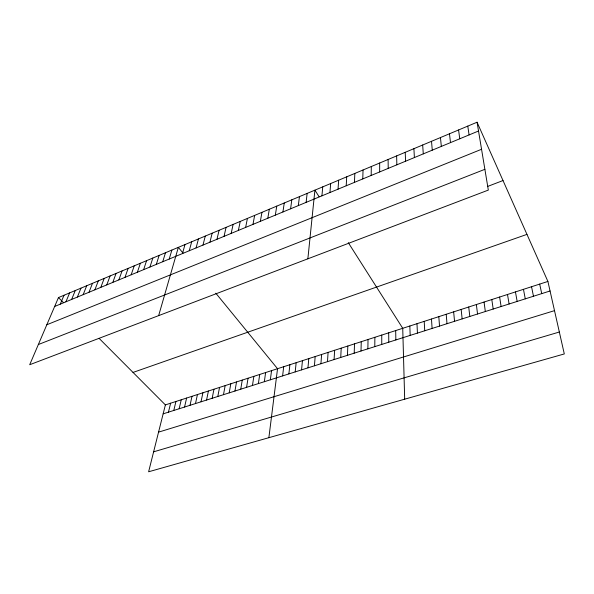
<?xml version="1.0" encoding="UTF-8"?>
<svg xmlns="http://www.w3.org/2000/svg" width="594" height="594" viewBox="0 0 594 594"><rect width="100%" height="100%" fill="white"/><g stroke="black" fill="none" stroke-linecap="round" stroke-linejoin="round"><path stroke-width="0.89" d="M379.655 171.941L379.677 163.016M374.792 346.636L374.866 337.295M371.176 175.445L371.317 166.52M367.872 348.827L368.028 339.501M361.011 351.009L361.249 341.691M362.778 178.928L363.038 169.988M354.202 353.17L354.514 343.859M354.455 182.365L354.826 173.426M347.445 355.316L347.832 346.02M340.741 357.447L341.201 348.158M346.213 185.781L346.703 176.834M334.088 359.556L334.622 350.282M327.48 361.657L328.088 352.391M338.045 189.159L338.647 180.205M320.931 363.736L321.606 354.484M329.952 192.508L330.658 183.546M314.419 365.8L315.176 356.556M307.967 367.857L308.783 358.62M321.933 195.827L322.75 186.865M301.559 369.891L302.443 360.662M307.87 258.806L314.909 190.147L319.082 196.711M295.196 371.911L296.154 362.696M288.877 373.916L289.902 364.716M306.118 202.376L307.143 193.399M282.61 375.905L283.702 366.713M298.322 205.606L299.443 196.629M268.874 437.689L277.539 368.703L215.8 293.184M270.344 379.804L271.555 370.634M290.592 208.806L291.81 199.822M264.337 381.704L265.615 372.549M282.93 211.976L284.251 202.992M258.375 383.598L259.712 374.458M252.457 385.476L253.853 376.351M275.334 215.117L276.752 206.133M246.584 387.347L248.04 378.222M240.748 389.196L242.255 380.093M267.812 218.236L269.32 209.244M234.949 391.038L236.523 381.942M229.195 392.864L230.821 383.783M260.35 221.324L261.954 212.325M223.478 394.683L225.163 385.61M252.962 224.383L254.655 215.384M217.805 396.48L219.542 387.422M245.634 227.413L247.416 218.421M212.169 398.27L213.959 389.226M206.571 400.052L208.412 391.015M238.372 230.42L240.243 221.428M201.017 401.811L202.91 392.79M195.493 403.571L197.438 394.557M231.17 233.397L233.13 224.406M190.006 405.308L192.003 396.309M184.563 407.039L186.613 398.047M224.035 236.353L226.076 227.361M179.15 408.754L181.252 399.777M216.959 239.285L219.082 230.294M173.782 410.461L175.928 401.499M209.942 242.189L212.147 233.197M168.444 412.154L170.634 403.207M547.906 281.445L165.384 404.9L148.619 471.777L564.3 353.942L547.906 281.445L477.064 122.223L58.464 297.572L29.7 364.731L488.327 190.087L477.064 122.223M202.985 245.07L205.272 236.078M196.087 247.921L198.448 238.929M189.248 250.75L191.691 241.765M182.469 253.556L184.986 244.572M158.65 315.629L178.341 247.356L182.997 253.059M169.223 259.043L171.881 250.059M162.749 261.724L165.481 252.74M156.326 264.382L159.133 255.405M149.955 267.018L152.829 258.041M143.644 269.631L146.577 260.662M137.377 272.223L140.377 263.261M131.163 274.799L134.229 265.837M124.992 277.353L128.126 268.391M118.874 279.885L122.067 270.931M112.808 282.395L116.06 273.44M106.786 284.89L110.098 275.943M100.809 287.362L104.188 278.415M94.884 289.813L98.314 280.88M89.003 292.248L92.493 283.316M83.167 294.661L86.709 285.736M77.376 297.059L80.977 288.142M71.629 299.443L75.282 290.525M65.927 301.797L69.632 292.894M60.269 304.143L64.026 295.24M54.655 306.467L478.526 131.014M46.822 324.755L481.556 149.28M38.343 344.542L484.882 169.32M487.689 186.412L503.014 180.546M133.034 372.423L526.96 234.378M163.142 413.84L550.059 290.978M158.553 432.142L554.506 310.647M153.623 451.826L559.34 332.024M58.464 297.572L63.439 302.569M99.198 338.461L165.384 404.9M348.299 242.671L402.732 328.296L404.685 399.19M539.686 284.095L541.728 293.622M531.541 286.724L533.471 296.25M523.463 289.337L525.274 298.849M515.451 291.921L517.151 301.425M507.499 294.483L509.103 303.987M499.621 297.03L501.113 306.519M467.775 126.114L469.089 134.92M491.802 299.554L493.191 309.036M484.051 302.056L485.335 311.531M458.583 129.967L459.749 138.788M476.358 304.536L477.539 314.003M449.472 133.784L450.497 142.612M468.725 307.001L469.809 316.461M461.159 309.444L462.147 318.896M440.451 137.556L441.335 146.406M453.653 311.865L454.544 321.309M446.205 314.271L447 323.7M431.519 141.298L432.269 150.163M438.818 316.654L439.515 326.076M422.676 145.01L423.284 153.876M431.482 319.023L432.098 328.437M424.213 321.369L424.732 330.776M413.907 148.678L414.389 157.559M416.995 323.693L417.426 333.093M405.227 152.316L405.583 161.204M409.838 326.002L410.179 335.395M396.629 155.918L396.859 164.82M395.686 330.576L395.856 339.946M388.112 159.482L388.216 168.392M388.691 332.833L388.78 342.189M381.749 335.068L381.756 344.423"/></g></svg>
